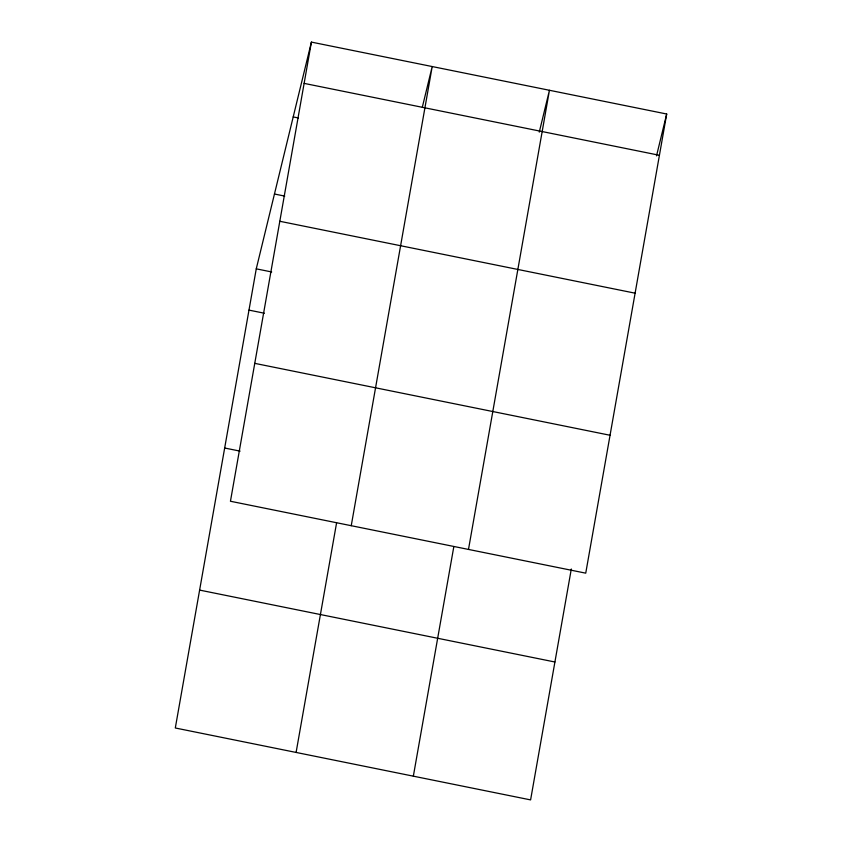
<?xml version="1.0" encoding="UTF-8"?>
<svg xmlns="http://www.w3.org/2000/svg" width="842" height="842" viewBox="0 0 842 842"><rect width="100%" height="100%" fill="white"/><g stroke="black" fill="none" stroke-linecap="round" stroke-linejoin="round"><path stroke-width="1.26" d="M311.403 42.1L230.445 501.253L585.737 573.16L666.696 114.007L311.403 42.1L256.263 268.84L175.304 727.993L530.597 799.9L571.308 569.003M296.1 752.443L336.589 522.84M351.24 525.703L432.199 66.55L422.337 107.134M413.348 776.166L453.838 546.563M468.489 549.426L549.447 90.283L539.269 132.131M656.518 155.854L666.696 114.007M304.13 83.379L659.412 155.286M293.205 116.922L298.352 117.964M274.46 194.018L284.743 196.102M279.807 221.278L635.1 293.184M256.263 268.84L271.692 271.966M248.99 310.119L264.409 313.235M254.758 363.355L610.05 435.261M224.677 448.018L240.096 451.133M199.617 590.095L554.91 662.001"/></g></svg>
